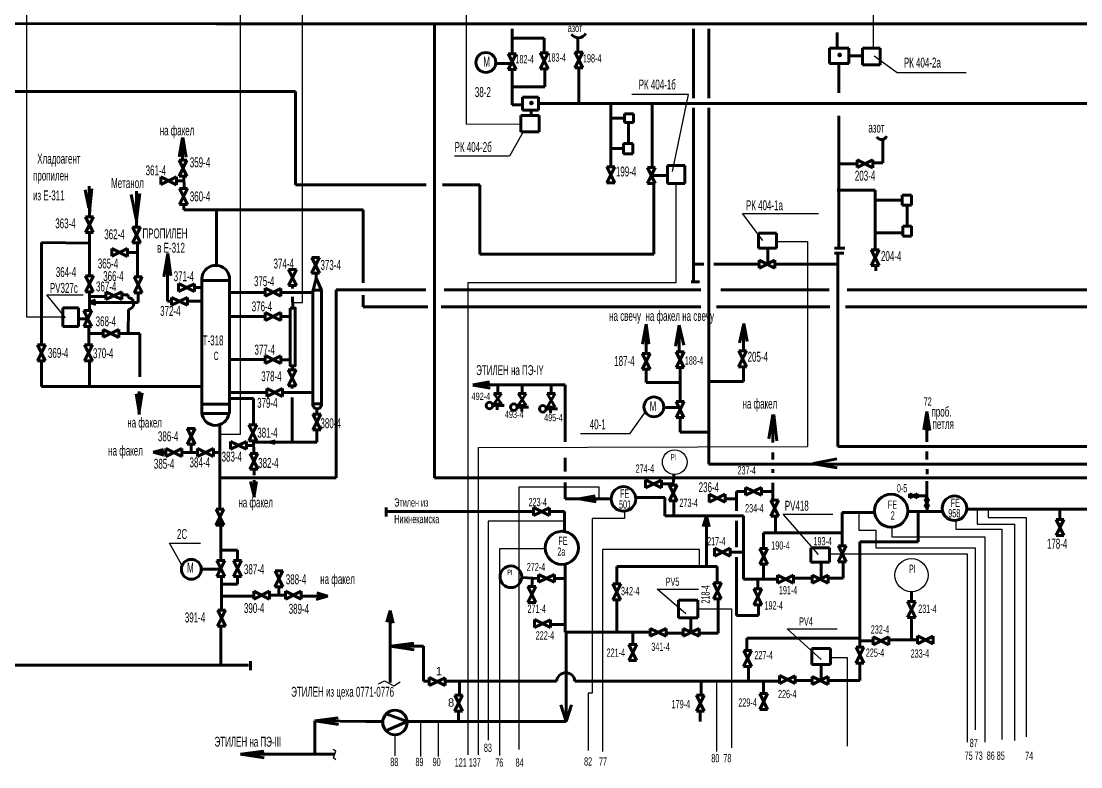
# Model space of a CAD drawing. Extents: x 0 to 3219, y 0 to 555.
# Drawn here: x 1333.8 to 1653.7, y 199.1 to 424.3 of the extents above; entities that cross this region are included whole.
import ezdxf

# ---------------------------------------------------------------- set-up
doc = ezdxf.new("R2010")
doc.units = 0
doc.header["$MEASUREMENT"] = 0
doc.layers.add('1', color=7, linetype='CONTINUOUS')
doc.layers.add('2', color=7, linetype='CONTINUOUS')
doc.styles.add('1', font='MDM_Win.shx', dxfattribs={"width": 0.4})
doc.styles.get("Standard").update_dxf_attribs({"font": 'MDM_Win'})
doc.styles.add('стиль1', font='MDM_Win.shx', dxfattribs={"width": 0.5})

msp = doc.modelspace()

# ---------------------------------------------------------------- hatches: boundary and pattern name
at = {"layer": '2', "lineweight": 80}
msp.add_hatch(color=256, dxfattribs=at).paths.add_polyline_path([(1393.78, 274.57), (1392.56, 272.14), (1394.96, 272.14)])

# ---------------------------------------------------------------- linework, layer by layer
at = {"layer": '1', "lineweight": 80}
for p, q in [((1483.16, 414.49), (1480.76, 409.69)), ((1480.8, 414.49), (1483.16, 414.49)), ((1483.16, 409.69), (1480.8, 414.49)), ((1492.84, 414.75), (1490.44, 409.95)), ((1490.49, 414.75), (1492.84, 414.75)), ((1492.84, 409.95), (1490.49, 414.75)), ((1503.3, 415), (1500.9, 410.2)), ((1500.95, 415), (1503.3, 415)), ((1503.3, 410.2), (1500.95, 415)), ((1480.76, 409.69), (1483.16, 409.69)), ((1490.44, 409.95), (1492.84, 409.95)), ((1500.9, 410.2), (1503.3, 410.2)), ((1383.81, 382.29), (1381.41, 377.49)), ((1381.46, 382.29), (1383.81, 382.29)), ((1383.81, 377.49), (1381.46, 382.29)), ((1586.13, 380.09), (1586.13, 382.45)), ((1590.93, 382.45), (1586.13, 380.09)), ((1586.13, 382.45), (1590.93, 380.05)), ((1590.93, 380.05), (1590.93, 382.45)), ((1512.99, 380.33), (1510.59, 375.53)), ((1510.63, 380.33), (1512.99, 380.33)), ((1512.99, 375.53), (1510.63, 380.33)), ((1522.82, 380.08), (1525.18, 375.28)), ((1525.22, 380.08), (1522.82, 380.08)), ((1522.82, 375.28), (1525.22, 380.08)), ((1375.88, 374.98), (1375.88, 377.33)), ((1380.68, 377.33), (1375.88, 374.98)), ((1375.88, 377.33), (1380.68, 374.93)), ((1380.68, 374.93), (1380.68, 377.33)), ((1381.41, 377.49), (1383.81, 377.49)), ((1510.59, 375.53), (1512.99, 375.53)), ((1525.18, 375.28), (1522.82, 375.28)), ((1383.92, 373.75), (1381.52, 368.95)), ((1381.57, 373.75), (1383.92, 373.75)), ((1383.92, 368.95), (1381.57, 373.75)), ((1381.52, 368.95), (1383.92, 368.95)), ((1353.15, 365.25), (1355.5, 360.45)), ((1355.55, 365.25), (1353.15, 365.25)), ((1353.15, 360.45), (1355.55, 365.25)), ((1367.39, 362.13), (1369.74, 357.33)), ((1369.79, 362.13), (1367.39, 362.13)), ((1367.39, 357.33), (1369.79, 362.13)), ((1355.5, 360.45), (1353.15, 360.45)), ((1361.09, 353.31), (1361.09, 355.66)), ((1365.89, 355.66), (1361.09, 353.31)), ((1361.09, 355.66), (1365.89, 353.26)), ((1365.89, 353.26), (1365.89, 355.66)), ((1369.74, 357.33), (1367.39, 357.33)), ((1592.78, 355.29), (1590.38, 350.49)), ((1590.42, 355.29), (1592.78, 355.29)), ((1592.78, 350.49), (1590.42, 355.29)), ((1423.85, 352.96), (1421.45, 348.16)), ((1421.5, 352.96), (1423.85, 352.96)), ((1423.85, 348.16), (1421.5, 352.96)), ((1556.55, 349.75), (1556.55, 352.11)), ((1561.35, 352.11), (1556.55, 349.75)), ((1556.55, 352.11), (1561.35, 349.71)), ((1561.35, 349.71), (1561.35, 352.11)), ((1416.84, 349.32), (1414.44, 344.52)), ((1414.49, 349.32), (1416.84, 349.32)), ((1416.84, 344.52), (1414.49, 349.32)), ((1590.38, 350.49), (1592.78, 350.49)), ((1353.15, 347.38), (1355.5, 342.58)), ((1355.55, 347.38), (1353.15, 347.38)), ((1353.15, 342.58), (1355.55, 347.38)), ((1367.9, 347.12), (1370.25, 342.32)), ((1370.3, 347.12), (1367.9, 347.12)), ((1367.9, 342.32), (1370.3, 347.12)), ((1421.45, 348.16), (1423.85, 348.16)), ((1355.5, 342.58), (1353.15, 342.58)), ((1359.33, 340.27), (1359.33, 342.62)), ((1364.13, 342.62), (1359.33, 340.27)), ((1359.33, 342.62), (1364.13, 340.22)), ((1364.13, 340.22), (1364.13, 342.62)), ((1381.25, 345.07), (1381.25, 342.67)), ((1386.05, 342.67), (1381.25, 345.07)), ((1381.25, 342.67), (1386.05, 345.02)), ((1386.05, 345.02), (1386.05, 342.67)), ((1407.38, 343.63), (1407.38, 341.23)), ((1412.18, 341.23), (1407.38, 343.63)), ((1407.38, 341.23), (1412.18, 343.59)), ((1412.18, 343.59), (1412.18, 341.23)), ((1414.44, 344.52), (1416.84, 344.52)), ((1370.25, 342.32), (1367.9, 342.32)), ((1379.17, 340.91), (1379.17, 338.51)), ((1383.97, 338.51), (1379.17, 340.91)), ((1379.17, 338.51), (1383.97, 340.86)), ((1383.97, 340.86), (1383.97, 338.51)), ((1352.64, 336.95), (1355, 332.15)), ((1355.04, 336.95), (1352.64, 336.95)), ((1352.64, 332.15), (1355.04, 336.95)), ((1407.38, 336.36), (1407.38, 333.96)), ((1412.18, 333.96), (1407.38, 336.36)), ((1407.38, 333.96), (1412.18, 336.31)), ((1412.18, 336.31), (1412.18, 333.96)), ((1355, 332.15), (1352.64, 332.15)), ((1358.46, 328.87), (1358.46, 331.22)), ((1363.26, 331.22), (1358.46, 328.87)), ((1358.46, 331.22), (1363.26, 328.82)), ((1363.26, 328.82), (1363.26, 331.22)), ((1338.66, 326.53), (1341.01, 321.73)), ((1341.06, 326.53), (1338.66, 326.53)), ((1338.66, 321.73), (1341.06, 326.53)), ((1352.9, 326.53), (1355.25, 321.73)), ((1355.3, 326.53), (1352.9, 326.53)), ((1352.9, 321.73), (1355.3, 326.53)), ((1407.38, 323.31), (1407.38, 320.91)), ((1412.18, 320.91), (1407.38, 323.31)), ((1407.38, 320.91), (1412.18, 323.26)), ((1412.18, 323.26), (1412.18, 320.91)), ((1521.29, 323.98), (1523.65, 319.18)), ((1523.69, 323.98), (1521.29, 323.98)), ((1521.29, 319.18), (1523.69, 323.98)), ((1531.49, 324.49), (1533.84, 319.69)), ((1533.89, 324.49), (1531.49, 324.49)), ((1531.49, 319.69), (1533.89, 324.49)), ((1552.76, 324.75), (1550.36, 319.95)), ((1550.41, 324.75), (1552.76, 324.75)), ((1552.76, 319.95), (1550.41, 324.75)), ((1341.01, 321.73), (1338.66, 321.73)), ((1355.25, 321.73), (1352.9, 321.73)), ((1550.36, 319.95), (1552.76, 319.95)), ((1416.75, 319.01), (1414.35, 314.21)), ((1414.4, 319.01), (1416.75, 319.01)), ((1416.75, 314.21), (1414.4, 319.01)), ((1523.65, 319.18), (1521.29, 319.18)), ((1533.84, 319.69), (1531.49, 319.69)), ((1414.35, 314.21), (1416.75, 314.21)), ((1407.89, 313.38), (1407.89, 310.98)), ((1412.69, 310.98), (1407.89, 313.38)), ((1407.89, 310.98), (1412.69, 313.33)), ((1412.69, 313.33), (1412.69, 310.98)), ((1476.42, 311.83), (1478.83, 308.62)), ((1478.82, 311.83), (1476.42, 311.83)), ((1476.47, 308.62), (1478.82, 311.83)), ((1483.83, 311.83), (1486.18, 308.2)), ((1486.23, 311.83), (1483.83, 311.83)), ((1483.83, 308.2), (1486.23, 311.83)), ((1492.59, 311.84), (1494.94, 307.76)), ((1494.99, 311.84), (1492.59, 311.84)), ((1492.59, 307.76), (1494.99, 311.84)), ((1478.83, 308.62), (1476.47, 308.62)), ((1486.18, 308.2), (1483.83, 308.2)), ((1494.94, 307.76), (1492.59, 307.76)), ((1531.49, 309.45), (1533.84, 304.65)), ((1533.89, 309.45), (1531.49, 309.45)), ((1531.49, 304.65), (1533.89, 309.45)), ((1424.19, 305.67), (1421.79, 300.87)), ((1421.84, 305.67), (1424.19, 305.67)), ((1424.19, 300.87), (1421.84, 305.67)), ((1533.84, 304.65), (1531.49, 304.65)), ((1386.25, 301.32), (1383.85, 296.52)), ((1383.9, 301.32), (1386.25, 301.32)), ((1386.25, 296.52), (1383.9, 301.32)), ((1404.88, 302.37), (1402.48, 297.57)), ((1402.53, 302.37), (1404.88, 302.37)), ((1404.88, 297.57), (1402.53, 302.37)), ((1421.79, 300.87), (1424.19, 300.87)), ((1402.48, 297.57), (1404.88, 297.57)), ((1377.45, 292.87), (1377.45, 295.22)), ((1382.25, 295.22), (1377.45, 292.87)), ((1377.45, 295.22), (1382.25, 292.82)), ((1382.25, 292.82), (1382.25, 295.22)), ((1383.85, 296.52), (1386.25, 296.52)), ((1387, 292.87), (1387, 295.22)), ((1391.8, 295.22), (1387, 292.87)), ((1387, 295.22), (1391.8, 292.82)), ((1391.8, 292.82), (1391.8, 295.22)), ((1396.95, 295.06), (1396.95, 297.41)), ((1401.75, 297.41), (1396.95, 295.06)), ((1396.95, 297.41), (1401.75, 295.01)), ((1401.75, 295.01), (1401.75, 297.41)), ((1405.23, 293.78), (1402.83, 288.98)), ((1402.88, 293.78), (1405.23, 293.78)), ((1405.23, 288.98), (1402.88, 293.78)), ((1402.83, 288.98), (1405.23, 288.98)), ((1522.3, 285.79), (1522.3, 283.39)), ((1527.1, 283.39), (1522.3, 285.79)), ((1522.3, 283.39), (1527.1, 285.74)), ((1527.1, 285.74), (1527.1, 283.39)), ((1531.78, 284.21), (1529.39, 279.41)), ((1529.43, 284.21), (1531.78, 284.21)), ((1531.78, 279.41), (1529.43, 284.21)), ((1552.47, 283.52), (1552.47, 281.12)), ((1557.27, 281.12), (1552.47, 283.52)), ((1552.47, 281.12), (1557.27, 283.47)), ((1557.27, 283.47), (1557.27, 281.12)), ((1529.39, 279.41), (1531.78, 279.41)), ((1541.51, 281.48), (1541.51, 279.08)), ((1546.31, 279.08), (1541.51, 281.48)), ((1541.51, 279.08), (1546.31, 281.43)), ((1546.31, 281.43), (1546.31, 279.08)), ((1562.45, 279.62), (1560.05, 274.82)), ((1560.1, 279.62), (1562.45, 279.62)), ((1562.45, 274.82), (1560.1, 279.62)), ((1601.99, 280.34), (1601.99, 281.52)), ((1604.39, 281.52), (1601.99, 280.34)), ((1601.99, 281.52), (1604.39, 280.32)), ((1604.39, 280.32), (1604.39, 281.52)), ((1607.8, 280.08), (1606.6, 277.68)), ((1606.63, 280.08), (1607.8, 280.08)), ((1607.8, 277.68), (1606.63, 280.08)), ((1394.96, 276.94), (1392.56, 272.14)), ((1392.61, 276.94), (1394.96, 276.94)), ((1394.96, 272.14), (1392.61, 276.94)), ((1488.48, 277.4), (1488.48, 275)), ((1493.28, 275), (1488.48, 277.4)), ((1488.48, 275), (1493.28, 277.35)), ((1493.28, 277.35), (1493.28, 275)), ((1606.6, 277.68), (1607.8, 277.68)), ((1392.56, 272.14), (1394.96, 272.14)), ((1560.05, 274.82), (1562.45, 274.82)), ((1582.84, 265.85), (1580.44, 261.05)), ((1580.49, 265.85), (1582.84, 265.85)), ((1582.84, 261.05), (1580.49, 265.85)), ((1543.04, 265.16), (1543.04, 262.76)), ((1547.84, 262.76), (1543.04, 265.16)), ((1543.04, 262.76), (1547.84, 265.12)), ((1547.84, 265.12), (1547.84, 262.76)), ((1559.13, 265.09), (1556.73, 260.29)), ((1556.78, 265.09), (1559.13, 265.09)), ((1559.13, 260.29), (1556.78, 265.09)), ((1395.22, 261.43), (1392.82, 256.63)), ((1392.87, 261.43), (1395.22, 261.43)), ((1395.22, 256.63), (1392.87, 261.43)), ((1400.23, 261.43), (1397.83, 256.63)), ((1397.88, 261.43), (1400.23, 261.43)), ((1400.23, 256.63), (1397.88, 261.43)), ((1556.73, 260.29), (1559.13, 260.29)), ((1580.44, 261.05), (1582.84, 261.05)), ((1392.82, 256.63), (1395.22, 256.63)), ((1397.83, 256.63), (1400.23, 256.63)), ((1412.76, 258.26), (1410.36, 253.46)), ((1410.41, 258.26), (1412.76, 258.26)), ((1412.76, 253.46), (1410.41, 258.26)), ((1489.97, 257.24), (1489.97, 254.84)), ((1494.77, 254.84), (1489.97, 257.24)), ((1489.97, 254.84), (1494.77, 257.19)), ((1494.77, 257.19), (1494.77, 254.84)), ((1562.16, 257.01), (1562.16, 254.61)), ((1566.96, 254.61), (1562.16, 257.01)), ((1562.16, 254.61), (1566.96, 256.96)), ((1566.96, 256.96), (1566.96, 254.61)), ((1572.62, 257.01), (1572.62, 254.61)), ((1577.42, 254.61), (1572.62, 257.01)), ((1572.62, 254.61), (1577.42, 256.96)), ((1577.42, 256.96), (1577.42, 254.61)), ((1410.36, 253.46), (1412.76, 253.46)), ((1486.75, 253.56), (1489.1, 248.76)), ((1489.15, 253.56), (1486.75, 253.56)), ((1486.75, 248.76), (1489.15, 253.56)), ((1512.37, 254.38), (1514.72, 249.58)), ((1514.77, 254.38), (1512.37, 254.38)), ((1512.37, 249.58), (1514.77, 254.38)), ((1542.77, 254.64), (1545.13, 249.84)), ((1545.17, 254.64), (1542.77, 254.64)), ((1542.77, 249.84), (1545.17, 254.64)), ((1557.35, 252.85), (1554.95, 248.05)), ((1555, 252.85), (1557.35, 252.85)), ((1557.35, 248.05), (1555, 252.85)), ((1403.96, 249.8), (1403.96, 252.16)), ((1408.76, 252.16), (1403.96, 249.8)), ((1403.96, 252.16), (1408.76, 249.76)), ((1408.76, 249.76), (1408.76, 252.16)), ((1413.51, 249.8), (1413.51, 252.16)), ((1418.31, 252.16), (1413.51, 249.8)), ((1413.51, 252.16), (1418.31, 249.76)), ((1418.31, 249.76), (1418.31, 252.16)), ((1514.72, 249.58), (1512.37, 249.58)), ((1545.13, 249.84), (1542.77, 249.84)), ((1395.47, 246.43), (1393.07, 241.63)), ((1393.12, 246.43), (1395.47, 246.43)), ((1395.47, 241.63), (1393.12, 246.43)), ((1489.1, 248.76), (1486.75, 248.76)), ((1554.95, 248.05), (1557.35, 248.05)), ((1603.75, 249.03), (1601.35, 244.23)), ((1601.4, 249.03), (1603.75, 249.03)), ((1603.75, 244.23), (1601.4, 249.03)), ((1488.73, 243.61), (1488.73, 241.21)), ((1493.53, 241.21), (1488.73, 243.61)), ((1488.73, 241.21), (1493.53, 243.56)), ((1493.53, 243.56), (1493.53, 241.21)), ((1601.35, 244.23), (1603.75, 244.23)), ((1393.07, 241.63), (1395.47, 241.63)), ((1523.66, 240.94), (1523.66, 238.54)), ((1528.46, 238.54), (1523.66, 240.94)), ((1523.66, 238.54), (1528.46, 240.9)), ((1528.46, 240.9), (1528.46, 238.54)), ((1533.61, 240.94), (1533.61, 238.54)), ((1538.41, 238.54), (1533.61, 240.94)), ((1533.61, 238.54), (1538.41, 240.9)), ((1538.41, 240.9), (1538.41, 238.54)), ((1590.97, 238.39), (1590.97, 235.99)), ((1595.77, 235.99), (1590.97, 238.39)), ((1590.97, 235.99), (1595.77, 238.35)), ((1595.77, 238.35), (1595.77, 235.99)), ((1604.34, 238.66), (1604.34, 236.26)), ((1609.14, 236.26), (1604.34, 238.66)), ((1604.34, 236.26), (1609.14, 238.61)), ((1609.14, 238.61), (1609.14, 236.26)), ((1517.22, 236.02), (1519.57, 231.22)), ((1519.62, 236.02), (1517.22, 236.02)), ((1517.22, 231.22), (1519.62, 236.02)), ((1554.29, 234.24), (1551.89, 229.44)), ((1551.94, 234.24), (1554.29, 234.24)), ((1554.29, 229.44), (1551.94, 234.24)), ((1588.2, 235.26), (1585.8, 230.46)), ((1585.85, 235.26), (1588.2, 235.26)), ((1588.2, 230.46), (1585.85, 235.26)), ((1519.57, 231.22), (1517.22, 231.22)), ((1585.8, 230.46), (1588.2, 230.46)), ((1551.89, 229.44), (1554.29, 229.44)), ((1456.95, 226.07), (1456.95, 223.67)), ((1461.75, 223.67), (1456.95, 226.07)), ((1456.95, 223.67), (1461.75, 226.02)), ((1461.75, 226.02), (1461.75, 223.67)), ((1562.67, 226.67), (1562.67, 224.27)), ((1567.47, 224.27), (1562.67, 226.67)), ((1562.67, 224.27), (1567.47, 226.62)), ((1567.47, 226.62), (1567.47, 224.27)), ((1572.62, 226.41), (1572.62, 224.01)), ((1577.42, 224.01), (1572.62, 226.41)), ((1572.62, 224.01), (1577.42, 226.36)), ((1577.42, 226.36), (1577.42, 224.01)), ((1559.13, 221.24), (1556.73, 216.44)), ((1556.78, 221.24), (1559.13, 221.24)), ((1559.13, 216.44), (1556.78, 221.24)), ((1467.01, 220.73), (1464.61, 215.93)), ((1464.66, 220.73), (1467.01, 220.73)), ((1467.01, 215.93), (1464.66, 220.73)), ((1540.01, 220.73), (1537.61, 215.93)), ((1537.66, 220.73), (1540.01, 220.73)), ((1540.01, 215.93), (1537.66, 220.73)), ((1464.61, 215.93), (1467.01, 215.93)), ((1537.61, 215.93), (1540.01, 215.93)), ((1556.73, 216.44), (1559.13, 216.44))]:
    msp.add_line(p, q, dxfattribs=at)
at = {"layer": '1', "color": 0, "lineweight": 80}
for p, q in [((1648.6, 273.83), (1646.2, 269.03)), ((1646.25, 273.83), (1648.6, 273.83)), ((1648.6, 269.03), (1646.25, 273.83)), ((1646.2, 269.03), (1648.6, 269.03))]:
    msp.add_line(p, q, dxfattribs=at)
at = {"layer": '2', "lineweight": 30}
for p, q in [((1335.42, 334.92), (1335.42, 529.74)), ((1399.98, 299.6), (1399.98, 528.15)), ((1418.69, 339.38), (1418.69, 528.21)), ((1468.19, 393.23), (1468.19, 528.71)), ((1591.08, 416.17), (1591.08, 456.46)), ((1591.33, 413.88), (1598.22, 408.78)), ((1598.22, 408.78), (1619.12, 408.78)), ((1535.24, 402.15), (1518.16, 402.15)), ((1530.4, 378.95), (1535.24, 402.15)), ((1485.27, 390.93), (1481.19, 383.54)), ((1481.19, 383.54), (1464.62, 383.54)), ((1531.42, 375.25), (1531.42, 345.3)), ((1557.68, 358.04), (1551.56, 366.2)), ((1551.56, 366.2), (1574.51, 366.2)), ((1561.76, 357.79), (1571.19, 357.79)), ((1571.19, 357.79), (1571.19, 295.83)), ((1531.42, 345.3), (1468.6, 345.3)), ((1468.6, 345.3), (1468.6, 202.77)), ((1347.11, 334.67), (1341.51, 341.66)), ((1341.51, 341.66), (1352.44, 341.66)), ((1415.72, 339.38), (1418.69, 339.38)), ((1346.34, 334.92), (1335.42, 334.92)), ((1522.16, 306.38), (1517.4, 299.66)), ((1393.76, 299.6), (1399.98, 299.6)), ((1517.4, 299.66), (1502.61, 299.66)), ((1471.76, 295.58), (1571.19, 295.83)), ((1471.76, 295.58), (1471.76, 202.77)), ((1508.22, 283.6), (1484, 283.6)), ((1484, 283.6), (1484, 204.3)), ((1508.22, 280.28), (1508.22, 283.6)), ((1515.87, 276.34), (1515.87, 274.16)), ((1574.51, 263.2), (1563.8, 275.44)), ((1563.8, 275.44), (1578.84, 275.44)), ((1515.87, 274.16), (1506.18, 274.16)), ((1506.18, 274.16), (1506.18, 221.39)), ((1596.68, 271.46), (1596.68, 268.55)), ((1382.58, 259.53), (1378.51, 266.65)), ((1378.51, 266.65), (1387.92, 266.65)), ((1596.68, 268.55), (1624.73, 268.55)), ((1492.01, 264.98), (1478.13, 264.98)), ((1478.13, 264.98), (1478.13, 202.52)), ((1538.56, 264.73), (1509.24, 264.73)), ((1509.24, 264.73), (1509.24, 203.79)), ((1538.56, 259.63), (1538.56, 264.73)), ((1577.82, 263.45), (1619.38, 263.45)), ((1534.48, 245.35), (1525.81, 252.75)), ((1525.81, 252.75), (1538.3, 252.75)), ((1538.05, 246.88), (1548.25, 246.88)), ((1548.25, 246.88), (1548.25, 204.81)), ((1575.27, 231.58), (1565.07, 240.76)), ((1565.07, 240.76), (1580.11, 240.76)), ((1578.08, 232.09), (1583.17, 232.09)), ((1583.17, 232.09), (1583.17, 205.32)), ((1543.66, 224.96), (1543.66, 203.79)), ((1506.18, 221.39), (1504.9, 221.39)), ((1504.9, 221.39), (1504.9, 204.05))]:
    msp.add_line(p, q, dxfattribs=at)
at = {"layer": '2', "lineweight": 80}
for p, q in [((1295.43, 423.52), (1923.31, 423.6)), ((1392.75, 423.52), (1923.31, 423.6)), ((1458.5, 402.52), (1458.5, 423.57)), ((1481.96, 414.49), (1481.96, 422.02)), ((1491.64, 419.23), (1481.96, 419.23)), ((1491.64, 414.75), (1491.64, 419.23)), ((1501.84, 415), (1501.84, 419.31)), ((1536.77, 422.02), (1536.77, 401.1)), ((1541.36, 422.02), (1541.36, 401.1)), ((1580.11, 420.88), (1580.11, 416.68)), ((1583.68, 416.17), (1577.82, 416.17)), ((1577.82, 416.17), (1577.82, 411.58)), ((1583.68, 411.58), (1583.68, 416.17)), ((1593.12, 416.17), (1587.76, 416.17)), ((1587.76, 416.17), (1587.76, 411.08)), ((1593.12, 411.08), (1593.12, 416.17)), ((1583.68, 413.88), (1588.02, 413.88)), ((1476.86, 411.58), (1482.21, 411.58)), ((1481.96, 409.69), (1481.96, 399.09)), ((1491.9, 409.95), (1491.9, 404.45)), ((1502.1, 410.2), (1502.1, 399.6)), ((1577.82, 411.58), (1583.68, 411.58)), ((1580.62, 411.58), (1580.62, 402.72)), ((1587.76, 411.08), (1593.12, 411.08)), ((1491.9, 404.45), (1481.96, 404.45)), ((1331.54, 403.08), (1416.61, 403.08)), ((1416.61, 403.08), (1416.61, 374.92)), ((1458.5, 286.4), (1458.5, 402.52)), ((1489.99, 401.39), (1485.14, 401.39)), ((1485.14, 401.39), (1485.14, 397.43)), ((1489.99, 397.43), (1489.99, 401.39)), ((1481.96, 399.09), (1485.02, 399.09)), ((1485.14, 397.43), (1489.99, 397.43)), ((1487.69, 397.43), (1487.69, 395.65)), ((1489.99, 399.41), (1911.72, 399.56)), ((1511.79, 380.33), (1511.79, 399.35)), ((1524.28, 380.08), (1524.28, 399.6)), ((1536.77, 398.1), (1536.77, 345.55)), ((1541.36, 398.1), (1541.36, 290.48)), ((1490.11, 395.78), (1484.63, 395.78)), ((1484.63, 395.78), (1484.63, 390.93)), ((1490.11, 390.93), (1490.11, 395.78)), ((1515.87, 395.01), (1511.79, 395.01)), ((1518.67, 396.29), (1515.87, 396.29)), ((1515.87, 396.29), (1515.87, 393.74)), ((1515.87, 393.74), (1518.67, 393.74)), ((1518.67, 393.74), (1518.67, 396.29)), ((1580.62, 395.74), (1580.62, 355.75)), ((1484.63, 390.93), (1490.11, 390.93)), ((1517.14, 387.36), (1517.14, 393.48)), ((1382.43, 389.06), (1381.5, 383.31)), ((1382.43, 382.34), (1382.43, 389.19)), ((1382.56, 389.19), (1383.58, 383.21)), ((1515.61, 384.3), (1515.61, 387.36)), ((1515.61, 387.36), (1518.42, 387.36)), ((1518.42, 387.36), (1518.42, 384.3)), ((1593.88, 381.5), (1593.88, 388.64)), ((1515.61, 385.83), (1512.04, 385.83)), ((1518.42, 384.3), (1515.61, 384.3)), ((1528.87, 375.25), (1528.87, 380.74)), ((1528.87, 380.74), (1534.09, 380.74)), ((1534.09, 380.74), (1534.09, 375.25)), ((1586.13, 381.25), (1580.62, 381.25)), ((1590.93, 381.5), (1593.88, 381.5)), ((1523.98, 377.72), (1529, 377.72)), ((1354.35, 365.25), (1354.27, 374.51)), ((1380.79, 376.08), (1382.85, 376.08)), ((1382.87, 377.49), (1382.92, 373.76)), ((1416.61, 374.92), (1456.07, 374.92)), ((1460.96, 374.92), (1472.24, 374.92)), ((1472.24, 374.92), (1472.24, 353.96)), ((1524.79, 353.96), (1524.79, 375.38)), ((1534.09, 375.25), (1528.87, 375.25)), ((1354.22, 367.93), (1353.08, 373.39)), ((1354.48, 367.8), (1355.11, 373.65)), ((1368.72, 363.65), (1366.94, 371.92)), ((1368.59, 362.13), (1368.59, 372.94)), ((1368.59, 364.29), (1369.61, 372.3)), ((1591.59, 373.31), (1580.11, 373.31)), ((1591.6, 355.29), (1591.59, 373.31)), ((1599.75, 368.72), (1599.75, 371.78)), ((1599.75, 371.78), (1602.55, 371.78)), ((1602.55, 371.78), (1602.55, 368.72)), ((1382.83, 369.06), (1382.83, 367.31)), ((1599.75, 370.25), (1591.84, 370.25)), ((1602.55, 368.72), (1599.75, 368.72)), ((1601.28, 362.43), (1601.28, 368.98)), ((1354.48, 367.8), (1354.35, 365.25)), ((1382.83, 367.31), (1392.75, 367.31)), ((1392.75, 367.35), (1392.75, 350.54)), ((1392.75, 367.31), (1436.98, 367.31)), ((1436.98, 345.31), (1436.98, 367.31)), ((1600, 359.37), (1600, 362.43)), ((1600, 362.43), (1602.55, 362.43)), ((1602.55, 362.43), (1602.55, 359.37)), ((1354.35, 347.38), (1354.35, 360.26)), ((1561.76, 360.34), (1556.4, 360.34)), ((1556.4, 360.34), (1556.4, 355.75)), ((1561.76, 355.75), (1561.76, 360.34)), ((1600, 360.39), (1591.33, 360.39)), ((1602.55, 359.37), (1600, 359.37)), ((1339.86, 326.53), (1339.86, 357.43)), ((1339.86, 357.43), (1354.35, 357.3)), ((1368.85, 347.12), (1368.85, 357.17)), ((1556.4, 355.75), (1561.76, 355.75)), ((1559.16, 350.8), (1559.16, 355.75)), ((1580.62, 355.75), (1579.35, 355.75)), ((1579.35, 355.75), (1582.41, 355.75)), ((1365.89, 354.46), (1368.85, 354.46)), ((1378.01, 354.12), (1376.87, 347.13)), ((1377.88, 339.76), (1377.88, 353.99)), ((1378.01, 354.12), (1378.9, 347.38)), ((1472.24, 353.96), (1524.79, 353.96)), ((1580.37, 354.22), (1579.35, 354.22)), ((1579.35, 354.22), (1582.15, 354.22)), ((1580.37, 350.91), (1580.37, 354.22)), ((1539.86, 350.91), (1537.03, 350.91)), ((1556.55, 350.91), (1542.86, 350.91)), ((1561.35, 350.91), (1580.37, 350.91)), ((1580.37, 350.91), (1580.37, 295.83)), ((1591.84, 350.49), (1591.84, 348.93)), ((1388.3, 305.81), (1388.3, 345.98)), ((1388.3, 345.98), (1396.69, 345.98)), ((1396.69, 345.98), (1396.69, 305.81)), ((1421.92, 343.1), (1422.81, 346.66)), ((1422.81, 346.66), (1422.81, 348.16)), ((1422.81, 346.66), (1424.4, 343.1)), ((1536.77, 345.55), (1536.01, 345.55)), ((1536.01, 345.55), (1538.56, 345.55)), ((1354.35, 336.83), (1354.35, 342.68)), ((1354.35, 342.68), (1354.35, 341.15)), ((1386.05, 343.84), (1388.3, 343.84)), ((1407.38, 342.42), (1396.69, 342.42)), ((1412.18, 342.42), (1421.73, 342.42)), ((1415.65, 343.59), (1415.64, 344.52)), ((1421.73, 342.42), (1416.39, 342.42)), ((1421.86, 308.77), (1421.86, 343.1)), ((1421.86, 343.1), (1424.4, 343.1)), ((1424.4, 343.1), (1424.4, 308.77)), ((1428.85, 325.66), (1428.85, 343.2)), ((1428.85, 343.2), (1455.96, 343.2)), ((1461.45, 343.2), (1538.93, 343.2)), ((1545, 343.2), (1577.68, 343.2)), ((1583.13, 343.2), (1640.47, 343.2)), ((1354.35, 341.15), (1359.44, 341.15)), ((1354.35, 339.37), (1356.23, 340.15)), ((1369.1, 339.37), (1354.35, 339.37)), ((1354.35, 339.37), (1354.35, 336.83)), ((1354.35, 339.37), (1356.25, 338.7)), ((1364.13, 341.66), (1366.05, 341.66)), ((1366.05, 341.66), (1366.05, 340.87)), ((1369.1, 342.32), (1369.1, 339.37)), ((1379.17, 339.76), (1377.88, 339.76)), ((1388.3, 339.76), (1383.97, 339.76)), ((1415.75, 337.67), (1415.69, 341.1)), ((1436.98, 338.01), (1436.98, 341.56)), ((1346.34, 332.13), (1346.34, 337.72)), ((1346.34, 337.72), (1351.05, 337.72)), ((1351.05, 337.72), (1351.05, 332.13)), ((1366.11, 337.28), (1366.05, 329.96)), ((1456.58, 338.01), (1436.98, 338.01)), ((1538.97, 338.01), (1460.56, 338.01)), ((1577.87, 338.01), (1543.7, 338.01)), ((1721.52, 338.01), (1582.68, 338.01)), ((1353.84, 334.41), (1351.17, 334.41)), ((1407.38, 335.16), (1396.69, 335.16)), ((1412.18, 335.14), (1414.99, 335.14)), ((1522.49, 332.79), (1521.35, 326.8)), ((1522.49, 332.79), (1523.26, 326.8)), ((1522.49, 323.98), (1522.49, 332.79)), ((1551.94, 332.92), (1550.67, 327.18)), ((1551.81, 324.75), (1551.94, 333.05)), ((1551.94, 333.05), (1552.96, 327.56)), ((1351.05, 332.13), (1346.34, 332.13)), ((1354.16, 329.96), (1354.16, 331.74)), ((1354.16, 331.74), (1354.16, 326.53)), ((1358.46, 329.96), (1354.16, 329.96)), ((1366.11, 329.96), (1363.26, 329.96)), ((1366.05, 329.96), (1369.61, 329.96)), ((1369.61, 329.96), (1369.61, 316.9)), ((1532.44, 332.54), (1531.29, 326.16)), ((1532.44, 332.54), (1533.84, 326.42)), ((1532.44, 324.49), (1532.44, 332.54)), ((1428.85, 286.36), (1428.85, 325.66)), ((1339.86, 321.73), (1339.86, 313.95)), ((1354.35, 313.95), (1354.35, 321.83)), ((1407.38, 322.11), (1396.69, 322.11)), ((1412.18, 322.08), (1414.99, 322.08)), ((1415.57, 319.01), (1415.75, 320.27)), ((1551.81, 319.95), (1551.81, 315.47)), ((1522.49, 315.21), (1522.49, 319.55)), ((1532.69, 309.45), (1532.69, 319.8)), ((1532.69, 319.8), (1532.69, 315.21)), ((1339.86, 313.95), (1388.68, 313.95)), ((1388.3, 313.95), (1354.35, 313.95)), ((1415.55, 313.37), (1415.55, 314.21)), ((1470.14, 314.47), (1475.12, 315.37)), ((1497.99, 314.5), (1470.14, 314.47)), ((1470.14, 314.41), (1475.37, 313.52)), ((1477.62, 311.83), (1477.64, 314.49)), ((1485.03, 311.83), (1485.04, 314.49)), ((1493.79, 311.84), (1493.8, 314.5)), ((1498.04, 297.3), (1497.99, 314.5)), ((1532.69, 315.21), (1522.49, 315.21)), ((1551.81, 315.47), (1541.36, 315.47)), ((1369.48, 305.68), (1368.46, 311.78)), ((1369.23, 305.81), (1370.24, 312.04)), ((1369.35, 312.45), (1369.35, 305.55)), ((1407.89, 312.17), (1396.69, 312.17)), ((1403.93, 310.39), (1396.69, 310.39)), ((1403.93, 302.37), (1403.93, 310.39)), ((1412.69, 312.17), (1421.48, 312.17)), ((1415.6, 297.12), (1415.56, 310.63)), ((1388.3, 308.61), (1396.69, 308.61)), ((1424.4, 308.77), (1421.86, 308.77)), ((1423.01, 305.7), (1423, 307.59)), ((1479.55, 308.22), (1476.13, 308.22)), ((1477.5, 308.22), (1477.5, 306.89)), ((1486.94, 307.75), (1483.52, 307.75)), ((1484.89, 307.75), (1484.89, 306.42)), ((1495.65, 307.25), (1492.23, 307.25)), ((1493.6, 307.25), (1493.6, 305.92)), ((1532.38, 307.65), (1528.1, 307.65)), ((1396.69, 305.81), (1388.3, 305.81)), ((1532.69, 304.65), (1532.69, 300.17)), ((1560.74, 305.52), (1559.46, 298.13)), ((1560.74, 297.08), (1560.74, 305.52)), ((1560.74, 305.52), (1560.74, 297.08)), ((1560.99, 305.52), (1561.89, 297.62)), ((1607.2, 306.4), (1606.25, 300.85)), ((1607.2, 306.4), (1608.1, 300.66)), ((1607.2, 297.24), (1607.2, 306.4)), ((1393.76, 276.94), (1393.76, 302.48)), ((1422.99, 300.87), (1422.99, 297.12)), ((1403.93, 297.57), (1403.98, 293.84)), ((1408.73, 297.12), (1410.42, 297.54)), ((1532.69, 300.17), (1541.36, 300.17)), ((1373.58, 294.1), (1376.75, 295)), ((1385.05, 296.52), (1385.05, 294.02)), ((1401.86, 296.16), (1403.91, 296.16)), ((1403.94, 297.12), (1422.99, 297.12)), ((1408.73, 297.12), (1410.45, 296.74)), ((1377.48, 294.1), (1373.58, 294.1)), ((1373.58, 294.1), (1376.85, 293.2)), ((1382.25, 294.02), (1387, 294.02)), ((1391.79, 294.04), (1393.63, 294.04)), ((1498.04, 288.32), (1498.04, 292.4)), ((1560.74, 294.08), (1560.74, 291.98)), ((1560.74, 291.98), (1560.74, 294.08)), ((1572.85, 290.74), (1579.99, 292.14)), ((1607.2, 291.98), (1607.2, 294.33)), ((1404.07, 287.2), (1404.07, 288.99)), ((1560.74, 288.98), (1560.74, 287.9)), ((1560.74, 287.9), (1560.74, 288.98)), ((1572.98, 290.61), (1580.11, 289.46)), ((1394.02, 286.36), (1428.85, 286.36)), ((1404.15, 280.58), (1403, 285.29)), ((1404.02, 280.58), (1404.78, 285.29)), ((1404.07, 280.75), (1404.07, 285.72)), ((1591.48, 286.4), (1458.5, 286.4)), ((1498.04, 280.03), (1498.04, 284.99)), ((1530.61, 284.39), (1530.81, 287.43)), ((1560.74, 279.62), (1560.74, 284.9)), ((1560.74, 284.9), (1560.74, 282.32)), ((1527.1, 284.57), (1530.61, 284.57)), ((1530.61, 284.57), (1530.61, 284.21)), ((1549.77, 276.43), (1549.77, 282.32)), ((1549.77, 282.32), (1552.58, 282.32)), ((1560.74, 282.32), (1557.17, 282.32)), ((1607.2, 280.09), (1607.2, 281.59)), ((1511.91, 280.03), (1498.04, 280.03)), ((1502.1, 280.09), (1507.07, 280.98)), ((1502.1, 280.03), (1507.32, 279.13)), ((1519.29, 280.44), (1528.1, 280.44)), ((1528.1, 280.44), (1528.1, 274.93)), ((1530.84, 279.41), (1530.84, 274.93)), ((1546.31, 280.03), (1550.03, 280.03)), ((1604.39, 280.98), (1607.2, 280.98)), ((1607.2, 280.98), (1607.2, 280.09)), ((1443.97, 276.2), (1443.97, 277.48)), ((1443.97, 277.48), (1443.97, 274.67)), ((1488.48, 276.2), (1443.97, 276.2)), ((1493.28, 276.2), (1497.76, 276.2)), ((1497.76, 276.2), (1497.76, 270.34)), ((1581.64, 265.85), (1581.64, 275.95)), ((1581.64, 275.95), (1591.59, 275.95)), ((1604.59, 276.2), (1601.28, 276.2)), ((1601.28, 276.2), (1612.24, 276.2)), ((1604.59, 267.02), (1604.59, 276.2)), ((1607.33, 277.68), (1607.33, 276.2)), ((1394.02, 261.43), (1394.02, 272.25)), ((1528.1, 274.93), (1551.81, 274.93)), ((1549.77, 265.46), (1549.77, 273.43)), ((1551.81, 274.93), (1551.81, 255.81)), ((1561.5, 274.82), (1561.5, 270.34)), ((1557.93, 265.09), (1557.93, 269.83)), ((1557.93, 269.83), (1581.64, 269.83)), ((1587, 267.02), (1604.59, 267.02)), ((1399.05, 264.54), (1394.02, 264.54)), ((1399.05, 261.43), (1399.05, 264.54)), ((1547.84, 263.96), (1551.81, 263.96)), ((1549.77, 244.84), (1549.77, 262.46)), ((1577.82, 265.24), (1572.21, 265.24)), ((1572.21, 265.24), (1572.21, 260.91)), ((1577.82, 260.91), (1577.82, 265.24)), ((1498.02, 239.74), (1498.02, 260.34)), ((1543.91, 259.63), (1513.57, 259.63)), ((1513.57, 259.63), (1513.57, 254.02)), ((1543.91, 254.64), (1543.91, 259.63)), ((1557.93, 260.29), (1557.93, 255.81)), ((1572.21, 260.91), (1577.82, 260.91)), ((1575.27, 260.91), (1575.27, 255.55)), ((1581.9, 256.06), (1581.9, 261.16)), ((1393.91, 258.82), (1388.42, 258.82)), ((1394.27, 246.43), (1394.27, 256.73)), ((1394.27, 256.73), (1394.27, 251.9)), ((1399.03, 254.32), (1399.03, 256.63)), ((1489.97, 256.04), (1484.87, 256.34)), ((1487.95, 253.56), (1488.1, 256.15)), ((1494.77, 256.01), (1498.02, 256.01)), ((1556.15, 252.85), (1556.15, 256.06)), ((1566.96, 256.06), (1572.72, 256.06)), ((1577.42, 256.06), (1581.9, 256.06)), ((1394.27, 254.32), (1399.03, 254.32)), ((1411.56, 253.46), (1411.56, 250.96)), ((1551.81, 255.81), (1562.27, 255.81)), ((1394.32, 250.69), (1403.87, 250.69)), ((1408.76, 250.96), (1413.51, 250.96)), ((1418.31, 250.69), (1426.33, 250.69)), ((1426.33, 250.69), (1422.79, 249.63)), ((1426.33, 250.69), (1422.97, 251.64)), ((1513.57, 249.58), (1513.57, 239.49)), ((1544.17, 239.49), (1544.17, 249.94)), ((1538.05, 249.43), (1532.18, 249.43)), ((1532.18, 249.43), (1532.18, 244.08)), ((1538.05, 244.08), (1538.05, 249.43)), ((1556.4, 248.05), (1556.4, 244.84)), ((1532.18, 244.08), (1538.05, 244.08)), ((1535.92, 239.67), (1535.92, 244.08)), ((1556.4, 244.84), (1549.77, 244.84)), ((1587, 235.26), (1587, 245.61)), ((1587, 245.61), (1587, 237.19)), ((1602.55, 237.45), (1602.55, 244.33)), ((1394.02, 229.78), (1394.02, 241.73)), ((1493.53, 242.15), (1498.27, 242.15)), ((1523.66, 239.74), (1498.02, 239.74)), ((1518.42, 236.02), (1518.42, 239.74)), ((1528.46, 239.49), (1533.97, 239.49)), ((1538.41, 239.49), (1544.17, 239.49)), ((1552.83, 234.24), (1552.83, 237.96)), ((1552.83, 237.96), (1587, 237.96)), ((1587, 237.19), (1590.97, 237.19)), ((1595.77, 237.45), (1604.34, 237.45)), ((1604.34, 237.45), (1602.55, 237.45)), ((1445.19, 235.57), (1452.39, 234.48)), ((1445.25, 235.57), (1452.27, 236.46)), ((1578.08, 234.9), (1572.47, 234.9)), ((1572.47, 234.9), (1572.47, 230.06)), ((1578.08, 230.06), (1578.08, 234.9)), ((1402.95, 229.78), (1402.95, 231.05)), ((1402.95, 231.05), (1402.95, 228.26)), ((1587, 225.21), (1587, 230.57)), ((1402.41, 229.78), (1296.7, 229.78)), ((1553.34, 229.44), (1553.34, 224.96)), ((1572.47, 230.06), (1578.08, 230.06)), ((1575.27, 230.06), (1575.27, 225.47)), ((1455.19, 224.96), (1456.95, 224.96)), ((1495.41, 224.96), (1462.24, 224.96)), ((1466.06, 224.96), (1466.06, 220.62)), ((1562.78, 224.96), (1500.95, 224.96)), ((1539.07, 224.96), (1539.07, 220.62)), ((1557.93, 221.24), (1557.93, 224.96)), ((1557.93, 224.96), (1562.78, 224.96)), ((1572.62, 225.21), (1567.37, 225.21)), ((1577.42, 225.21), (1587, 225.21)), ((1450.3, 212.81), (1443.99, 215.14)), ((1422.39, 212.98), (1429.59, 211.9)), ((1422.39, 212.98), (1437.78, 212.76)), ((1422.46, 212.98), (1429.47, 213.87)), ((1443.88, 210.02), (1450.3, 212.81)), ((1399.96, 202.95), (1407.16, 201.87)), ((1400.02, 202.95), (1407.04, 203.84))]:
    msp.add_line(p, q, dxfattribs=at)
at = {"layer": '2', "linetype": 'Continuous', "lineweight": 30}
for p, q in [((1468.19, 393.23), (1484.63, 393.36)), ((1586.62, 275.95), (1586.62, 270.6)), ((1497.76, 273.27), (1474.73, 273.27)), ((1474.73, 273.27), (1474.79, 207.13)), ((1586.62, 270.6), (1591.83, 270.6)), ((1591.83, 270.6), (1591.83, 265.3)), ((1591.83, 265.3), (1621.79, 265.3)), ((1441.64, 224.14), (1443.47, 225.08)), ((1443.47, 225.08), (1446.25, 223.53)), ((1446.25, 223.53), (1448.19, 224.76)), ((1454.34, 212.8), (1454.34, 202.23)), ((1459.68, 212.8), (1459.68, 202.23)), ((1446.61, 208.82), (1446.61, 202.39)), ((1428.8, 203.87), (1427.98, 204.32)), ((1428.07, 201.83), (1428.8, 203.87)), ((1428.77, 201.27), (1428.07, 201.83))]:
    msp.add_line(p, q, dxfattribs=at)
at = {"layer": '2', "color": 0, "lineweight": 80}
for p, q in [((1640.47, 343.2), (1706.83, 343.2)), ((1580.37, 295.83), (1718.88, 295.83)), ((1541.36, 290.48), (1719.14, 290.48)), ((1619.25, 276.98), (1627.54, 276.98)), ((1647.4, 273.83), (1647.4, 277.29))]:
    msp.add_line(p, q, dxfattribs=at)
at = {"layer": '2', "linetype": 'Continuous', "lineweight": 80}
for p, q in [((1607.28, 289.06), (1607.28, 287.47)), ((1607.2, 281.59), (1607.2, 285.38)), ((1540.63, 274.93), (1539.71, 271.7)), ((1540.63, 259.63), (1540.63, 274.93)), ((1540.63, 274.93), (1541.47, 271.63)), ((1498.33, 212.76), (1498.33, 239.74)), ((1445.19, 235.57), (1455.19, 235.57)), ((1455.19, 235.57), (1455.19, 224.96)), ((1498.33, 212.76), (1496.68, 217.88)), ((1498.33, 212.76), (1499.93, 217.88)), ((1465.81, 215.93), (1465.81, 212.76)), ((1538.81, 215.93), (1538.81, 212.76)), ((1422.39, 212.98), (1422.39, 202.94)), ((1442.91, 212.76), (1437.78, 212.76)), ((1498.33, 212.76), (1450.3, 212.81))]:
    msp.add_line(p, q, dxfattribs=at)
at = {"layer": '2', "color": 0, "linetype": 'Continuous', "lineweight": 80}
for p, q in [((1591.48, 286.4), (1665.57, 286.42)), ((1627.54, 276.98), (1660.59, 276.98))]:
    msp.add_line(p, q, dxfattribs=at)
at = {"layer": '2', "color": 0, "lineweight": 30}
for p, q in [((1622.44, 276.98), (1622.44, 272.38)), ((1625.75, 276.98), (1625.75, 274.42)), ((1615.92, 273.54), (1615.92, 270.85)), ((1622.44, 272.38), (1633.66, 272.38)), ((1625.75, 274.42), (1637.23, 274.42)), ((1633.66, 272.38), (1633.66, 207.11)), ((1637.23, 274.42), (1637.23, 208.13)), ((1615.92, 270.85), (1629.83, 270.85)), ((1629.83, 270.85), (1629.83, 207.36)), ((1624.73, 268.55), (1624.73, 206.6)), ((1619.38, 263.45), (1619.38, 206.6))]:
    msp.add_line(p, q, dxfattribs=at)
at = {"layer": '2', "lineweight": 80, "ltscale": 100}
for p, q in [((1587, 245.61), (1587, 267.02)), ((1602.56, 249.03), (1602.56, 252))]:
    msp.add_line(p, q, dxfattribs=at)
at = {"layer": '2', "color": 0, "linetype": 'Continuous', "lineweight": 30}
msp.add_line((1621.79, 265.3), (1621.79, 210.27), dxfattribs=at)
at = {"layer": '2', "linetype": 'Continuous', "lineweight": 120}
for p, q in [((1445.19, 246.31), (1444.2, 242.81)), ((1445.19, 235.57), (1445.19, 246.31)), ((1445.19, 246.31), (1446.1, 242.46)), ((1445.19, 235.57), (1445.12, 224.58)), ((1401.06, 202.94), (1428.39, 202.94))]:
    msp.add_line(p, q, dxfattribs=at)
at = {"layer": '2', "lineweight": 80}
msp.add_lwpolyline([(1414.99, 337.67), (1416.5, 337.67), (1416.5, 320.27), (1414.99, 320.27)], close=True, dxfattribs=at)
for centre, radius in [((1474.05, 411.84), 3), ((1524.79, 307.82), 3), ((1475.13, 308.22), 1), ((1482.52, 307.75), 1), ((1491.23, 307.25), 1), ((1385.12, 258.77), 3), ((1481.61, 256.53), 3.27)]:
    msp.add_circle(centre, radius, dxfattribs=at)
at = {"layer": '2', "lineweight": 30}
for centre, radius in [((1531.07, 291.14), 3.72), ((1602.56, 257), 5)]:
    msp.add_circle(centre, radius, dxfattribs=at)
at = {"layer": '2', "lineweight": 80}
for centre, radius, start, end in [((1501.97, 421.9), 2.6, 215.9018, 329.1508), ((1593.55, 390.2), 1.66, 208.7184, 338.5862), ((1392.49, 346.33), 4.21, 355.2111, 184.7889), ((1365.94, 339.07), 1.8, 275.3278, 86.6537), ((1423.13, 308.55), 1.29, 170.4712, 9.5288), ((1392.38, 306.33), 4.09, 183.7613, 352.6588), ((1515.61, 280.03), 3.7, 0, 180), ((1515.61, 280.03), 3.7, 180, 0), ((1596.43, 276.46), 5, 0, 180), ((1615.55, 277.22), 3.7, 0, 180), ((1596.43, 276.46), 5, 180, 0), ((1615.55, 277.22), 3.7, 180, 0), ((1497, 265.24), 5, 0, 180), ((1497, 265.24), 5, 180, 0), ((1446.61, 212.52), 3.7, 0, 180), ((1446.61, 212.52), 3.7, 180, 0)]:
    msp.add_arc(centre, radius, start, end, dxfattribs=at)
at = {"layer": '2', "linetype": 'Continuous', "lineweight": 80}
msp.add_arc((1498.18, 224.74), 2.78, 4.4827, 175.5078, dxfattribs=at)
at = {"layer": '2', "lineweight": 80}
for points in [[(1580.88, 414.84), (1580.53, 413.52), (1580.17, 414.13), (1580.27, 413.78)], [(1580.88, 414.84), (1580.17, 414.13), (1580.53, 414.75), (1580.27, 414.49)], [(1580.88, 414.84), (1581.23, 413.52), (1580.53, 413.52), (1580.88, 413.43)], [(1580.88, 414.84), (1581.23, 414.75), (1581.59, 414.13), (1581.49, 414.49)], [(1580.88, 414.84), (1581.59, 414.13), (1581.23, 413.52), (1581.49, 413.78)], [(1487.82, 400.31), (1487.47, 398.99), (1487.11, 399.6), (1487.21, 399.25)], [(1487.82, 400.31), (1487.11, 399.6), (1487.47, 400.21), (1487.21, 399.96)], [(1487.82, 400.31), (1488.17, 398.99), (1487.47, 398.99), (1487.82, 398.89)], [(1487.82, 400.31), (1488.17, 400.21), (1488.53, 399.6), (1488.43, 399.96)], [(1487.82, 400.31), (1488.53, 399.6), (1488.17, 398.99), (1488.43, 399.25)]]:
    msp.add_solid(points, dxfattribs=at)

# ---------------------------------------------------------------- texts
at = {"layer": '2', "lineweight": 30, "width": 0.6}
for s, height, style, p in [('азот', 2.5, 'стиль1', (1498.78, 421.02)), ('M', 3, 'стиль1', (1473.29, 410.57)), ('182-4', 2.5, 'стиль1', (1482.98, 411.58)), ('183-4', 2.5, 'стиль1', (1492.66, 412.09)), ('198-4', 2.5, 'стиль1', (1503.37, 411.84)), ('РК 404-2а', 3, 'стиль1', (1600.26, 410.31)), ('РК 404-1б', 3, 'стиль1', (1520.2, 403.68)), ('38-2', 3, 'стиль1', (1470.74, 401.39)), ('на факел', 3, 'стиль1', (1375.57, 389.82)), ('азот', 3, 'стиль1', (1589.55, 390.68)), ('РК 404-2б', 3, 'стиль1', (1464.62, 384.81)), ('Хладоагент', 3, 'стиль1', (1338.59, 381.28)), ('361-4', 3, 'стиль1', (1371.33, 377.76)), ('359-4', 3, 'стиль1', (1384.66, 380.18)), ('пропилен', 3, 'стиль1', (1337.32, 376.19)), ('199-4', 3, 'стиль1', (1513.32, 377.42)), ('203-4', 3, 'стиль1', (1585.47, 376.15)), ('Метанол', 3, 'стиль1', (1360.91, 373.92)), ('из Е-311', 3, 'стиль1', (1337.32, 370.19)), ('360-4', 3, 'стиль1', (1384.66, 369.89)), ('РК 404-1а', 3, 'стиль1', (1552.58, 367.22)), ('363-4', 3, 'стиль1', (1344.05, 361.74)), ('ПРОПИЛЕН', 3, 'стиль1', (1370.38, 358.7)), ('362-4', 3, 'стиль1', (1358.84, 358.47)), ('в Е-312', 3, 'стиль1', (1374.83, 354.38)), ('365-4', 3, 'стиль1', (1356.89, 349.63)), ('374-4', 3, 'стиль1', (1409.94, 349.61)), ('373-4', 3, 'стиль1', (1424.11, 349.2)), ('204-4', 3, 'стиль1', (1593.36, 351.87)), ('364-4', 3, 'стиль1', (1344.21, 347.05)), ('366-4', 3, 'стиль1', (1358.52, 345.82)), ('371-4', 3, 'стиль1', (1379.79, 345.79)), ('367-4', 3, 'стиль1', (1356.34, 342.69)), ('375-4', 3, 'стиль1', (1404.05, 344.29)), ('PV327c', 3, '1', (1342.42, 342.27)), ('376-4', 3, 'стиль1', (1403.37, 336.67)), ('372-4', 3, 'стиль1', (1375.7, 335.31)), ('на свечу  на факел на свечу', 3, 'стиль1', (1511.28, 333.81)), ('368-4', 3, 'стиль1', (1356.24, 332.18)), ('Т-318', 3, 'стиль1', (1388.55, 326.4)), ('377-4', 3, 'стиль1', (1404.19, 323.61)), ('369-4', 3, 'стиль1', (1341.83, 322.63)), ('370-4', 3, 'стиль1', (1355.42, 322.53)), ('187-4', 3, 'стиль1', (1512.81, 320.18)), ('205-4', 3, 'стиль1', (1553.09, 321.46)), ('ЭТИЛЕН на ПЭ-IY', 3, 'стиль1', (1471.12, 317.42)), ('188-4', 2.5, 'стиль1', (1534.12, 320.57)), ('378-4', 3, 'стиль1', (1406.23, 315.58)), ('379-4', 3, 'стиль1', (1405, 307.55)), ('492-4', 2.2, 'стиль1', (1469.74, 309.92)), ('на факел', 3, 'стиль1', (1551.56, 307.31)), ('72', 2.5, 'стиль1', (1606.25, 308.19)), ('М', 3, 'стиль1', (1523.51, 306.54)), ('проб.', 3, 'стиль1', (1608.61, 304.87)), ('на факел', 3, 'стиль1', (1365.79, 301.61)), ('380-4', 3, 'стиль1', (1424.11, 301.39)), ('493-4', 2.2, 'стиль1', (1479.78, 304.45)), ('495-4', 2.2, 'стиль1', (1491.64, 303.48)), ('40-1', 3, 'стиль1', (1505.41, 301.06)), ('381-4', 3, 'стиль1', (1405.03, 298.53)), ('петля', 3, 'стиль1', (1608.92, 301.17)), ('386-4', 3, 'стиль1', (1375.05, 297.44)), ('на факел', 3, 'стиль1', (1360.03, 293.11)), ('383-4', 3, 'стиль1', (1394.27, 291.31)), ('385-4', 3, 'стиль1', (1373.83, 289.14)), ('384-4', 3, 'стиль1', (1384.59, 289.55)), ('382-4', 3, 'стиль1', (1405.31, 289.41)), ('PI', 1.862, 'стиль1', (1529.82, 291.7)), ('274-4', 2.5, 'стиль1', (1519.27, 287.93)), ('237-4', 2.5, 'стиль1', (1550.03, 287.42)), ('236-4', 3, 'стиль1', (1538.3, 282.07)), ('0-5', 2.5, 'стиль1', (1598.15, 282)), ('на факел', 3, 'стиль1', (1399.33, 277.47)), ('Этилен из', 2.5, 'стиль1', (1446.39, 277.7)), ('223-4', 2.5, 'стиль1', (1486.94, 277.83)), ('273-4', 2.5, 'стиль1', (1532.5, 277.6)), ('234-4', 2.5, 'стиль1', (1552.32, 275.95)), ('PV418', 3, 'стиль1', (1564.31, 276.46)), ('Нижнекамска', 2.5, 'стиль1', (1446.39, 272.7)), ('2С', 3, 'стиль1', (1380.8, 267.92)), ('217-4', 2.5, 'стиль1', (1540.85, 266)), ('190-4', 2.5, 'стиль1', (1560.23, 264.73)), ('193-4', 2.5, 'стиль1', (1572.98, 266)), ('M', 3, 'стиль1', (1383.85, 257.75)), ('387-4', 3, 'стиль1', (1401.01, 257.3)), ('272-4', 2.5, 'стиль1', (1486.41, 258.21)), ('PI', 2.5, 'стиль1', (1601.79, 257.65)), ('388-4', 3, 'стиль1', (1413.65, 254.26)), ('на факел', 3, 'стиль1', (1424.05, 254.32)), ('PI', 1.633, 'стиль1', (1480.53, 257.02)), ('PV5', 2.5, 'стиль1', (1528.36, 253.77)), ('342-4', 2.5, 'стиль1', (1514.85, 250.96)), ('191-4', 2.5, 'стиль1', (1562.52, 251.22)), ('390-4', 3, 'стиль1', (1401.01, 245.56)), ('389-4', 3, 'стиль1', (1414.52, 245.34)), ('271-4', 2.5, 'стиль1', (1486.62, 245.62)), ('192-4', 2.5, 'стиль1', (1558.19, 246.63)), ('231-4', 2.5, 'стиль1', (1604.59, 245.61)), ('391-4', 3, 'стиль1', (1383.16, 242.73)), ('PV4', 2.5, 'стиль1', (1568.64, 241.78)), ('222-4', 2.5, 'стиль1', (1489.09, 237.56)), ('232-4', 2.5, 'стиль1', (1590.28, 239.34)), ('221-4', 2.5, 'стиль1', (1510.51, 232.35)), ('341-4', 2.5, 'стиль1', (1524.02, 234.13)), ('227-4', 2.5, 'стиль1', (1555.13, 231.58)), ('225-4', 2.5, 'стиль1', (1588.78, 232.35)), ('233-4', 2.5, 'стиль1', (1602.3, 232.09)), ('ЭТИЛЕН из цеха 0771-0776', 3, 'стиль1', (1415.26, 220.28)), ('226-4', 2.5, 'стиль1', (1562.27, 219.86)), ('179-4', 2.5, 'стиль1', (1530.14, 216.8)), ('229-4', 2.5, 'стиль1', (1550.28, 217.31)), ('ЭТИЛЕН на ПЭ-III', 3, 'стиль1', (1392.13, 205.19)), ('83', 2.5, 'стиль1', (1473.45, 203.62)), ('88', 2.5, 'стиль1', (1445.19, 199.34)), ('89', 2.5, 'стиль1', (1452.8, 199.34)), ('90', 2.5, 'стиль1', (1457.98, 199.34)), (' 121 137', 2.5, 'стиль1', (1464.04, 199.21)), ('76', 2.5, 'стиль1', (1476.92, 199.16)), ('84', 2.5, 'стиль1', (1483.03, 199.16)), ('82', 2.5, 'стиль1', (1503.7, 199.5)), ('77', 2.5, 'стиль1', (1508.21, 199.5)), ('80  78', 2.5, 'стиль1', (1542.13, 200.48))]:
    msp.add_text(s, height=height, dxfattribs=dict(at, style=style)).set_placement(p)
at = {"layer": '2', "color": 0, "lineweight": 30, "style": 'стиль1', "width": 0.6}
for s, height, p in [('FE', 2.5, (1514.54, 280.38)), ('501', 2.5, (1514.26, 277.12)), ('FE', 2.5, (1595.44, 277.04)), ('FE', 2.5, (1614.4, 277.62)), ('2', 2.5, (1596.28, 273.78)), ('958', 2.5, (1613.67, 274.45)), ('FE', 2.5, (1495.92, 266.14)), ('178-4', 3, (1643.46, 265.02)), ('2а', 2.5, (1495.64, 262.88)), ('87', 2.5, (1620.15, 205.07)), ('75 73  86 85', 2.5, (1618.61, 201.24)), ('74', 2.5, (1636.88, 201.17))]:
    msp.add_text(s, height=height, dxfattribs=at).set_placement(p)
at = {"layer": '2', "lineweight": 30, "style": 'стиль1', "width": 0.6}
msp.add_text('218-4', height=2.5, rotation=90, dxfattribs=at).set_placement((1541.62, 248.41))
at = {"layer": '2', "lineweight": 50}
for s, p in [('1', (1458.93, 226.76)), ('8', (1462.63, 217.29))]:
    msp.add_text(s, height=2.5, dxfattribs=at).set_placement(p)
at = {"layer": '2', "lineweight": 30, "insert": (1391.85, 324.49), "char_height": 2.5, "width": 4.133, "attachment_point": 1, "style": 'стиль1'}
msp.add_mtext('С', dxfattribs=at)

doc.saveas('drawing.dxf')
